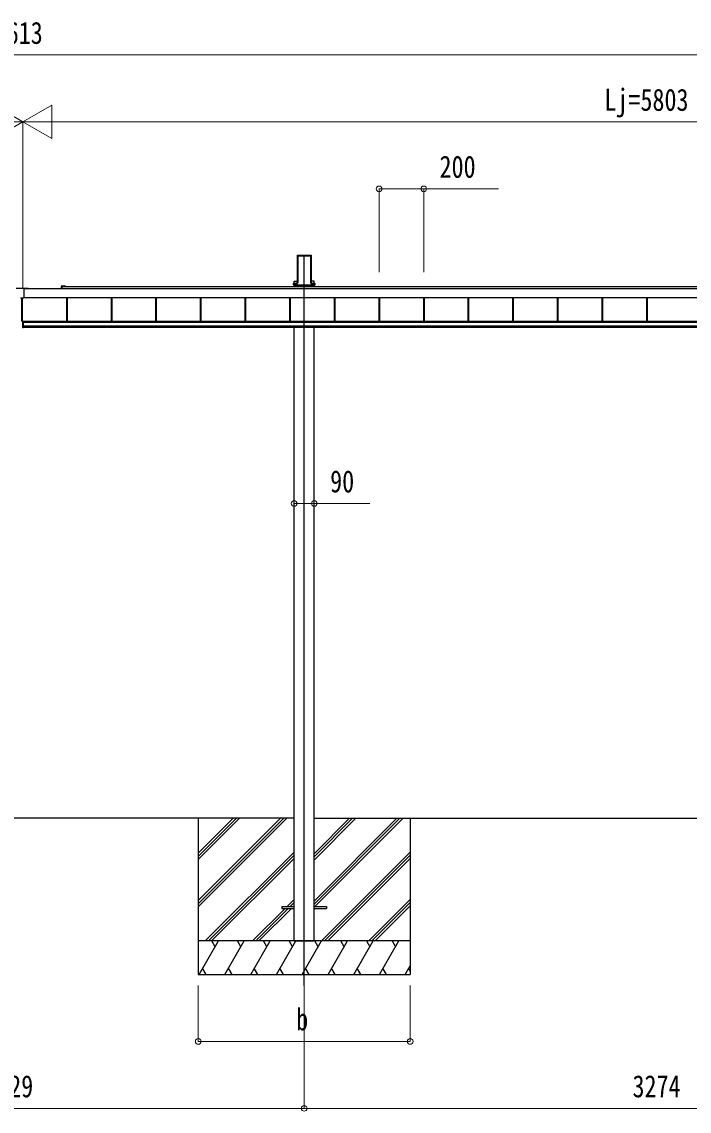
# Model space of a CAD drawing. Units: millimetres, scale not verified. Extents: x -12615 to 12615, y -8910 to 8910.
# Drawn here: x 220 to 3212, y -5851 to -969 of the extents above; entities that cross this region are included whole.
import ezdxf
from ezdxf.enums import TextEntityAlignment as Align

# ---------------------------------------------------------------- set-up
doc = ezdxf.new("R2010")
doc.units = ezdxf.units.MM
doc.header["$LTSCALE"] = 50
for name, color, linetype in [('0-3_YKK_11', 7, 'Continuous'), ('0-4_YKK_12', 2, 'Continuous'), ('0-5_YKK_13', 4, 'Continuous'), ('0-6_YKK_A1', 4, 'Continuous')]:
    doc.layers.add(name, color=color, linetype=linetype)
doc.layers.add('0-7_YKK_D', color=6, linetype='Continuous', lineweight=18)
doc.styles.add('ＭＳ ゴシック', font='')
doc.styles.get('ＭＳ ゴシック').set_extended_font_data('MS Gothic')

msp = doc.modelspace()

# ---------------------------------------------------------------- linework, layer by layer
at = {"layer": '0-3_YKK_11'}
for p, q in [((220.26, -2310.44), (220.26, -2207.63)), ((222.77, -2310.44), (222.77, -2207.63)), ((223.06, -2310.44), (223.06, -2207.63))]:
    msp.add_line(p, q, dxfattribs=at)
at = {"layer": '0-4_YKK_12'}
msp.add_line((1486.06, -5288), (1486.06, -2015.61), dxfattribs=at)
at = {"layer": '0-5_YKK_13'}
for p, q in [((195.06, -2162.63), (248.06, -2162.63)), ((229.06, -2164.63), (229.06, -2207.63)), ((229.06, -2164.63), (248.06, -2164.63)), ((248.06, -2164.63), (248.06, -2162.63)), ((229.06, -2207.63), (214.06, -2207.63))]:
    msp.add_line(p, q, dxfattribs=at)
at = {"layer": '0-6_YKK_A1'}
for p, q in [((1454.81, -2020.96), (1454.81, -2137.63)), ((1455.17, -2015.11), (1454.82, -2020.61)), ((1455.61, -2015.57), (1455.17, -2015.11)), ((1455.67, -2014.64), (1457.71, -2014.64)), ((1455.67, -2014.64), (1456.11, -2015.11)), ((1455.69, -2131.58), (1455.69, -2016.46)), ((1456.19, -2016.13), (1456.19, -2131.26)), ((1458.02, -2014.97), (1457.71, -2014.64)), ((1458.02, -2014.97), (1514.1, -2014.97)), ((1458.56, -2018.11), (1513.56, -2018.11)), ((1458.56, -2139.46), (1458.56, -2018.11)), ((1514.1, -2014.97), (1514.41, -2014.64)), ((1514.41, -2014.64), (1516.45, -2014.64)), ((1515.93, -2131.26), (1515.93, -2016.13)), ((1516.01, -2015.11), (1516.45, -2014.64)), ((1516.43, -2016.46), (1516.43, -2131.58)), ((1516.95, -2015.11), (1516.51, -2015.57)), ((1516.95, -2015.11), (1517.3, -2020.61)), ((1517.31, -2020.96), (1517.31, -2137.63)), ((1438.65, -2148.38), (1438.65, -2141.5)), ((1438.69, -2140.53), (1453.7, -2140.53)), ((1440.65, -2141.58), (1440.65, -2148.38)), ((1454.23, -2141.58), (1440.65, -2141.58)), ((1440.86, -2131.2), (1454.81, -2131.2)), ((1440.86, -2140.53), (1440.86, -2131.2)), ((1454.8, -2137.99), (1454.7, -2139.6)), ((1455.22, -2140.15), (1455.6, -2134.06)), ((1456.1, -2134.09), (1455.72, -2140.18)), ((1516.4, -2140.18), (1516.02, -2134.09)), ((1516.52, -2134.06), (1516.9, -2140.15)), ((1531.26, -2131.2), (1517.31, -2131.2)), ((1517.32, -2137.99), (1517.42, -2139.6)), ((1517.89, -2141.09), (1531.47, -2141.09)), ((1531.47, -2141.58), (1517.89, -2141.58)), ((1518.42, -2140.53), (1533.43, -2140.53)), ((1531.26, -2140.53), (1531.26, -2131.2)), ((1531.47, -2141.09), (1531.47, -2141.58)), ((1531.47, -2148.38), (1531.47, -2141.58)), ((1533.46, -2141.5), (1533.46, -2148.38)), ((248.06, -2164.53), (6021.56, -2164.53)), ((397.56, -2164.53), (397.56, -2154.56)), ((400.06, -2152.06), (407.6, -2152.06)), ((400.06, -2154.56), (5832.31, -2154.56)), ((400.06, -2154.86), (400.06, -2164.53)), ((413.81, -2154.56), (400.36, -2154.56)), ((408.52, -2152.06), (413.81, -2152.06)), ((1438.19, -2148.38), (1438.19, -2148.88)), ((1438.19, -2148.88), (1438.65, -2148.88)), ((1440.65, -2148.38), (1438.65, -2148.38)), ((1440.65, -2148.88), (1438.65, -2148.88)), ((1438.66, -2148.38), (1438.66, -2148.88)), ((1440.65, -2148.38), (1531.47, -2148.38)), ((1440.65, -2148.38), (1440.65, -2148.88)), ((1440.65, -2148.88), (1531.47, -2148.88)), ((1440.86, -2154.56), (1440.86, -2148.88)), ((1441.06, -2148.88), (1441.06, -2154.56)), ((1442.06, -2148.54), (1530.06, -2148.54)), ((1531.06, -2148.88), (1531.06, -2154.56)), ((1531.26, -2154.56), (1531.26, -2148.88)), ((1533.46, -2148.38), (1531.47, -2148.38)), ((1531.47, -2148.38), (1531.47, -2148.88)), ((1533.46, -2148.88), (1531.47, -2148.88)), ((1533.93, -2148.88), (1533.46, -2148.88)), ((1533.47, -2148.38), (1533.47, -2148.88)), ((1533.93, -2148.38), (1533.93, -2148.88)), ((229.06, -2204.47), (6021.56, -2204.47)), ((229.06, -2204.71), (6021.56, -2204.71)), ((421.56, -2310.7), (421.56, -2204.71)), ((421.96, -2310.7), (421.96, -2204.71)), ((424.56, -2310.7), (424.56, -2204.71)), ((621.56, -2310.7), (621.56, -2204.71)), ((624.16, -2310.7), (624.16, -2204.71)), ((624.56, -2310.7), (624.56, -2204.71)), ((821.56, -2310.7), (821.56, -2204.71)), ((824.16, -2310.7), (824.16, -2204.71)), ((824.56, -2310.7), (824.56, -2204.71)), ((1021.56, -2310.7), (1021.56, -2204.71)), ((1024.16, -2310.7), (1024.16, -2204.71)), ((1024.56, -2310.7), (1024.56, -2204.71)), ((1221.56, -2310.7), (1221.56, -2204.71)), ((1224.16, -2310.7), (1224.16, -2204.71)), ((1224.56, -2310.7), (1224.56, -2204.71)), ((1421.56, -2310.7), (1421.56, -2204.71)), ((1424.16, -2310.7), (1424.16, -2204.71)), ((1424.56, -2310.7), (1424.56, -2204.71)), ((1621.56, -2310.7), (1621.56, -2204.71)), ((1624.16, -2310.7), (1624.16, -2204.71)), ((1624.56, -2310.7), (1624.56, -2204.71)), ((1821.56, -2310.7), (1821.56, -2204.71)), ((1824.16, -2310.7), (1824.16, -2204.71)), ((1824.56, -2310.7), (1824.56, -2204.71)), ((2021.56, -2310.7), (2021.56, -2204.71)), ((2024.16, -2310.7), (2024.16, -2204.71)), ((2024.56, -2310.7), (2024.56, -2204.71)), ((2221.56, -2310.7), (2221.56, -2204.71)), ((2224.16, -2310.7), (2224.16, -2204.71)), ((2224.56, -2310.7), (2224.56, -2204.71)), ((2421.56, -2310.7), (2421.56, -2204.71)), ((2424.16, -2310.7), (2424.16, -2204.71)), ((2424.56, -2310.7), (2424.56, -2204.71)), ((2621.56, -2310.7), (2621.56, -2204.71)), ((2624.16, -2310.7), (2624.16, -2204.71)), ((2624.56, -2310.7), (2624.56, -2204.71)), ((2821.56, -2310.7), (2821.56, -2204.71)), ((2824.16, -2310.7), (2824.16, -2204.71)), ((2824.56, -2310.7), (2824.56, -2204.71)), ((3021.56, -2310.7), (3021.56, -2204.71)), ((3024.16, -2310.7), (3024.16, -2204.71)), ((3024.56, -2310.7), (3024.56, -2204.71)), ((220.26, -2310.44), (222.77, -2310.44)), ((223.06, -2310.44), (226.56, -2310.44)), ((226.56, -2332.88), (223.06, -2332.88)), ((223.06, -2339.5), (226.56, -2339.5)), ((226.56, -2310.7), (6019.56, -2310.7)), ((226.56, -2312.71), (6019.56, -2312.71)), ((226.56, -2314.51), (6019.56, -2314.51)), ((226.56, -2314.51), (6019.56, -2314.51)), ((226.56, -2331.48), (6019.56, -2331.48)), ((226.56, -2337.97), (6019.56, -2337.97)), ((1440.86, -5088), (1440.86, -2337.97)), ((1531.26, -5088), (1531.26, -2337.97)), ((1440.86, -4538), (-997.74, -4538)), ((1011.06, -4538), (1011.06, -5238)), ((1011.06, -4907.18), (1380.38, -4538)), ((1011.06, -4921.32), (1394.52, -4538)), ((1011.06, -4935.46), (1408.66, -4538)), ((1011.06, -4723.33), (1196.53, -4538)), ((1011.06, -4709.19), (1182.39, -4538)), ((1011.06, -4695.05), (1168.25, -4538)), ((1531.26, -4538), (4714.86, -4538)), ((1531.4, -4907.48), (1900.74, -4538)), ((1531.4, -4921.62), (1914.88, -4538)), ((1531.4, -4723.63), (1716.89, -4538)), ((1531.4, -4709.49), (1702.75, -4538)), ((1531.4, -4695.35), (1688.61, -4538)), ((1533.66, -4933.5), (1929.02, -4538)), ((1961.06, -4538), (1961.06, -5238)), ((1042.37, -5088), (1441, -4689.51)), ((1056.51, -5088), (1441, -4703.65)), ((1070.65, -5088), (1441, -4717.8)), ((1563.01, -5088), (1961.06, -4689.81)), ((1577.15, -5088), (1961.06, -4703.95)), ((1591.3, -5088), (1961.06, -4718.1)), ((1409.14, -4933.5), (1441, -4901.64)), ((1423.29, -4933.5), (1441, -4915.78)), ((1437.43, -4933.5), (1441, -4929.93)), ((1775, -5088), (1961.06, -4901.94)), ((1789.14, -5088), (1961.06, -4916.08)), ((1803.29, -5088), (1961.06, -4930.23)), ((1254.64, -5088), (1400.14, -4942.5)), ((1268.79, -5088), (1414.29, -4942.5)), ((1282.93, -5088), (1428.43, -4942.5)), ((1386, -4933.5), (1386, -4942.5)), ((1386, -4933.5), (1441, -4933.5)), ((1386, -4942.5), (1441, -4942.5)), ((1531, -4933.5), (1586, -4933.5)), ((1531, -4942.5), (1586, -4942.5)), ((1586, -4933.5), (1586, -4942.5)), ((1961.06, -5088), (1011.06, -5088)), ((1015.34, -5238), (1101.94, -5088)), ((1086.94, -5113.98), (1071.94, -5088)), ((1130.95, -5238), (1217.55, -5088)), ((1202.55, -5113.98), (1187.55, -5088)), ((1246.42, -5238), (1333.02, -5088)), ((1318.02, -5113.98), (1303.02, -5088)), ((1361.89, -5238), (1448.49, -5088)), ((1433.49, -5113.98), (1418.49, -5088)), ((1440.86, -5088), (1531.26, -5088)), ((1477.36, -5238), (1563.96, -5088)), ((1548.96, -5113.98), (1533.96, -5088)), ((1592.83, -5238), (1679.29, -5088)), ((1664.43, -5113.98), (1649.43, -5088)), ((1708.16, -5238), (1794.76, -5088)), ((1764.76, -5088), (1779.76, -5113.98)), ((1823.63, -5238), (1910.23, -5088)), ((1880.23, -5088), (1895.23, -5113.98)), ((1030.33, -5212.02), (1045.33, -5238)), ((1145.95, -5212.02), (1160.94, -5238)), ((1261.42, -5212.02), (1276.42, -5238)), ((1376.89, -5212.02), (1391.89, -5238)), ((1492.36, -5212.02), (1507.36, -5238)), ((1607.83, -5212.02), (1622.83, -5238)), ((1723.16, -5212.02), (1738.15, -5238)), ((1838.62, -5212.02), (1853.62, -5238)), ((1939.1, -5238), (1961.06, -5199.96)), ((1954.09, -5212.02), (1961.06, -5224.08)), ((1011.06, -5238), (1961.06, -5238))]:
    msp.add_line(p, q, dxfattribs=at)
for points in [[(1438.19, -2141.03), (1438.19, -2148.38), (1438.65, -2148.38)], [(1440.65, -2141.58), (1440.65, -2141.09), (1454.23, -2141.09)], [(1533.93, -2141.03), (1533.93, -2148.38), (1533.46, -2148.38)], [(223.06, -2310.44), (223.06, -2332.88), (223.06, -2339.5)], [(226.06, -2310.44), (226.06, -2332.88), (226.06, -2339.5)], [(226.56, -2310.44), (226.56, -2332.88), (226.56, -2339.5)]]:
    msp.add_lwpolyline(points, dxfattribs=at)
for centre, radius, start, end in [((1439.16, -2141.5), 0.501, 90.24971, 179.75029), ((1532.96, -2141.5), 0.501, 0.24971, 89.75029), ((400.06, -2154.56), 2.5, 90, 180), ((400.36, -2154.86), 0.3, 90, 180), ((407.6, -2152.26), 0.2, 23.57818, 90), ((408.06, -2152.06), 0.3, 203.57818, 336.42182), ((408.52, -2152.26), 0.2, 90, 156.42182), ((413.81, -2153.31), 1.25, 270, 90)]:
    msp.add_arc(centre, radius, start, end, dxfattribs=at)
for centre, major_axis, ratio, start_param, end_param in [((1454.85, -2020.61), (0.031, 0.5), 0.061627, 1.5746234, 2.3600215), ((1455.67, -2015.14), (0.346, -0.364), 0.996462, 2.3838095, 3.8892836), ((1455.38, -2018.61), (0.22, 3.04), 0.070684, 5.5043854, 6.2286971), ((1455.88, -2018.64), (0.22, 3.54), 0.060877, 5.5025319, 6.2268436), ((1516.24, -2018.64), (-0.22, 3.54), 0.060877, 0.0563417, 0.7806534), ((1516.74, -2018.61), (-0.22, 3.04), 0.070684, 0.0544883, 0.7787999), ((1516.45, -2015.14), (-0.346, -0.364), 0.996462, 2.3939017, 3.8993758), ((1517.27, -2020.61), (-0.031, 0.5), 0.061627, 3.9231638, 4.7085619), ((1438.69, -2141.03), (0.355, -0.355), 0.99628, 2.358058, 3.9251274), ((1440.65, -2141.49), (2, 0), 0.045872, 3.2026792, 4.712389), ((1440.65, -2140.99), (1.5, 0), 0.061163, 3.2026792, 4.712389), ((1453.7, -2139.53), (0.691, -0.728), 0.996462, 5.5254021, 7.0308762), ((1454.22, -2140.08), (-0.693, 0.73), 0.992955, 2.3838095, 3.8892836), ((1454.22, -2140.08), (1.04, -1.09), 0.996462, 5.5254021, 7.0308762), ((1454.77, -2137.99), (0.031, 0.5), 0.061627, 4.716216, 5.5016142), ((1455.38, -2134.06), (0.22, 3.5), 0.061627, 4.716216, 5.5016142), ((1455.88, -2134.09), (0.22, 4), 0.053972, 4.7153191, 5.5007173), ((1516.24, -2134.09), (-0.22, 4), 0.053972, 0.782468, 1.5678662), ((1517.9, -2140.08), (-1.04, -1.09), 0.996462, 5.5354944, 7.0409685), ((1516.74, -2134.06), (-0.22, 3.5), 0.061627, 0.7815711, 1.5669693), ((1517.9, -2140.08), (0.693, 0.73), 0.992955, 2.3939017, 3.8993758), ((1517.35, -2137.99), (-0.031, 0.5), 0.061627, 0.7815711, 1.5669693), ((1518.42, -2139.53), (-0.691, -0.728), 0.996462, 5.5354944, 7.0409685), ((1531.47, -2140.99), (1.5, 0), 0.061163, 4.712389, 6.2220988), ((1531.47, -2141.49), (2, 0), 0.045872, 4.712389, 6.2220988), ((1533.43, -2141.03), (-0.355, -0.355), 0.99628, 2.358058, 3.9251274)]:
    msp.add_ellipse(centre, major_axis=major_axis, ratio=ratio, start_param=start_param, end_param=end_param, dxfattribs=at)
at = {"layer": '0-7_YKK_D'}
for p, q in [((5878.06, -1117.63), (-5434.94, -1117.63)), ((225.06, -1417.63), (95.16, -1342.63)), ((225.06, -1417.63), (354.96, -1342.63)), ((354.96, -1492.63), (354.96, -1342.63)), ((225.06, -1417.63), (-34.75, -1417.63)), ((225.06, -1417.63), (95.16, -1492.63)), ((225.06, -2163.08), (225.06, -1416.63)), ((225.06, -2163.08), (225.06, -1416.63)), ((225.06, -1417.63), (354.96, -1492.63)), ((225.06, -1417.63), (484.87, -1417.63)), ((5878.06, -1417.63), (375.06, -1417.63)), ((1821.56, -2091.59), (1821.56, -1716.63)), ((2021.56, -2091.59), (2021.56, -1716.63)), ((1440.86, -3074.35), (1440.86, -3128.37)), ((1531.26, -3074.35), (1531.26, -3128.37)), ((1011.06, -5288), (1011.06, -5539)), ((1486.06, -5289), (1486.06, -5839)), ((1486.06, -5290), (1486.06, -5839)), ((1961.06, -5288), (1961.06, -5539)), ((1011.06, -5538), (1961.06, -5538)), ((1486.06, -5838), (-1042.94, -5838)), ((1486.06, -5838), (4760.06, -5838))]:
    msp.add_line(p, q, dxfattribs=at)
for points in [[(1821.56, -1717.63), (2021.56, -1717.63), (2357.36, -1717.63)], [(1440.86, -3127.37), (1531.26, -3127.37), (1780.66, -3127.37)]]:
    msp.add_lwpolyline(points, dxfattribs=at)
for centre in [(1821.56, -1717.63), (2021.56, -1717.63), (1440.86, -3127.37), (1531.26, -3127.37), (1011.06, -5538), (1961.06, -5538), (1486.06, -5838), (1486.06, -5838)]:
    msp.add_circle(centre, 12.75, dxfattribs=at)

# ---------------------------------------------------------------- texts
at = {"layer": '0-7_YKK_D', "style": 'ＭＳ ゴシック', "width": 0.8}
for s, p in [('Lt=11613', (-116.84, -1097.63)), ('Lj=5803', (2831.36, -1397.63)), ('200', (2092.56, -1697.63)), ('90', (1602.26, -3107.37)), ('b', (1450.06, -5518)), ('2529', (55.96, -5818)), ('3274', (2957.46, -5818))]:
    msp.add_text(s, height=98.97, dxfattribs=at).set_placement(p, align=Align.BOTTOM_LEFT)

doc.saveas('drawing.dxf')
